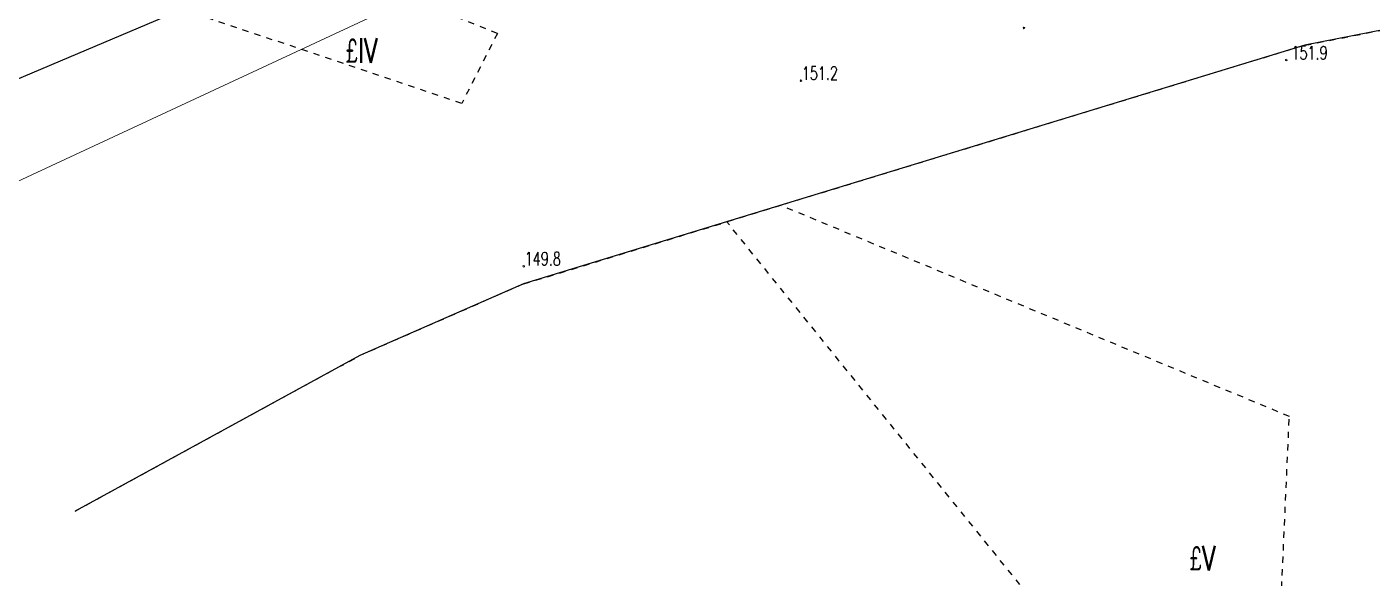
# Model space of a CAD drawing. Header units: metres. Extents: x 7583802 to 7586368, y 5958992 to 5960558.
# Drawn here: x 7585235.9 to 7585386.6, y 5959831 to 5959892.7 of the extents above; entities that cross this region are included whole.
import ezdxf
from ezdxf.enums import TextEntityAlignment as Align

# ---------------------------------------------------------------- set-up
doc = ezdxf.new("R2010")
doc.units = ezdxf.units.M
for name, pattern in [('1', [0]), ('2', [3, 2, -1]), ('4_1', [0]), ('4_SUPW_01', [0]), ('GUZ', [1.4, 0.7, -0.7])]:
    doc.linetypes.add(name, pattern=pattern)
doc.layers.get('0').update_dxf_attribs({"color": 250, "linetype": 'CONTINUOUS', "lineweight": 100})
for name, color, linetype, lineweight in [('DZIALKI-G_L_0', 7, '1', 25), ('KONTURY_L_0', 114, '2', 25), ('KONTURY_NR_T_0', 114, 'CONTINUOUS', 25), ('RTPW_T_0', 7, 'CONTINUOUS', 15), ('SUPW_L_0', 5, '4_SUPW_01', 18)]:
    doc.layers.add(name, color=color, linetype=linetype, lineweight=lineweight)
doc.styles.get("Standard").update_dxf_attribs({"font": 'Simplex.SHX', "width": 0.75})

# ---------------------------------------------------------------- blocks, each defined once
blk = doc.blocks.new('3_RTPW01')
at = {"linetype": 'CONTINUOUS'}
blk.add_circle((0, 0), 0.09, dxfattribs=at)

msp = doc.modelspace()

# ---------------------------------------------------------------- linework, layer by layer
at = {"layer": 'DZIALKI-G_L_0', "linetype": '1'}
for p, q in [((7585047.43, 5959807.39), (7585349.78, 5959935.66)), ((7585419.27, 5959898.59), (7585379.04, 5959890.69)), ((7585379.04, 5959890.69), (7585291.53, 5959863.95)), ((7585291.53, 5959863.95), (7585273.18, 5959855.93)), ((7585273.18, 5959855.93), (7585241.29, 5959838.5))]:
    msp.add_line(p, q, dxfattribs=at)
at = {"layer": 'KONTURY_L_0', "linetype": 'GUZ'}
for p, q in [((7585288.6, 5959892.02), (7585267.16, 5959900.61)), ((7585379.04, 5959890.69), (7585419.27, 5959898.59)), ((7585284.61, 5959884.18), (7585253.26, 5959894.71)), ((7585288.6, 5959892.02), (7585284.61, 5959884.18)), ((7585379.04, 5959890.69), (7585320.33, 5959872.75)), ((7585320.33, 5959872.75), (7585314.3, 5959870.91)), ((7585377.3, 5959849.11), (7585320.33, 5959872.75)), ((7585291.53, 5959863.95), (7585314.3, 5959870.91)), ((7585361.2, 5959812.85), (7585314.3, 5959870.91)), ((7585291.53, 5959863.95), (7585273.18, 5959855.93)), ((7585241.29, 5959838.5), (7585273.18, 5959855.93)), ((7585376.38, 5959828.52), (7585377.3, 5959849.11))]:
    msp.add_line(p, q, dxfattribs=at)
at = {"layer": 'SUPW_L_0', "linetype": '4_1'}
msp.add_line((7585319.92, 5959915.04), (7585183.45, 5959851.54), dxfattribs=at)

# ---------------------------------------------------------------- block references
at = {"layer": 'RTPW_T_0'}
for p in [(7585347.57, 5959892.63), (7585376.95, 5959889.03), (7585322.59, 5959886.71), (7585291.55, 5959865.93)]:
    msp.add_blockref('3_RTPW01', p, dxfattribs=at)

# ---------------------------------------------------------------- texts
at = {"layer": 'KONTURY_NR_T_0', "width": 0.7}
for s, p in [('£IV', (7585271.68, 5959891.47)), ('£V', (7585366.21, 5959834.62))]:
    msp.add_text(s, height=2.75, dxfattribs=at).set_placement(p, align=Align.TOP_LEFT)
at = {"layer": 'RTPW_T_0', "width": 0.7}
for s, p in [('151.9', (7585377.54, 5959889.1)), ('151.2', (7585322.69, 5959886.81)), ('149.8', (7585291.65, 5959866.03))]:
    msp.add_text(s, height=1.5, dxfattribs=at).set_placement(p)

doc.saveas('drawing.dxf')
